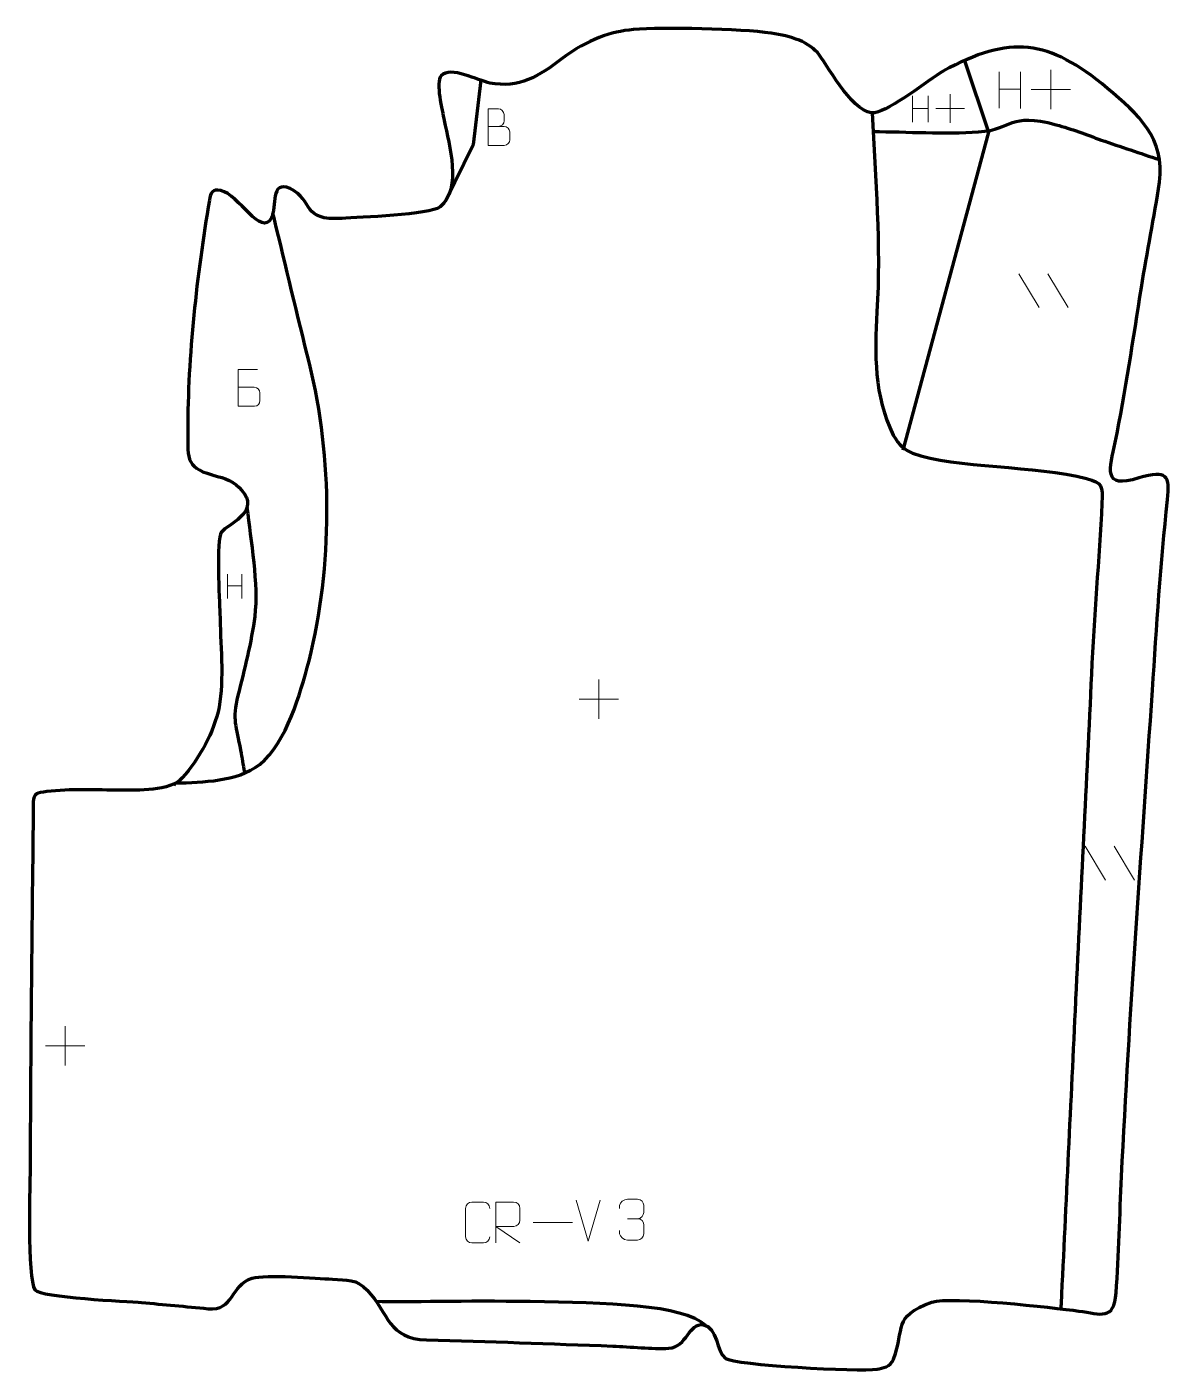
# Model space of a CAD drawing. Header units: millimetres. Extents: x -598 to 99, y -65 to 755.
import ezdxf

# ---------------------------------------------------------------- set-up
doc = ezdxf.new("R2010")
doc.units = ezdxf.units.MM
doc.header["$MEASUREMENT"] = 0
doc.layers.add('layer 1', color=7, linetype='Continuous')
doc.layers.add('layer 2', color=7, linetype='Continuous')

msp = doc.modelspace()

# ---------------------------------------------------------------- linework, layer by layer
at = {"layer": 'layer 1', "color": 142, "lineweight": 158}
for points, knots in [([(-26.6826, 734.7209), (-26.6826, 734.7209), (-12.0279, 691.0966), (-12.0279, 691.0966), (-12.0279, 691.0966), (-12.0279, 691.0966), (-64.1215, 497.2069), (-64.1215, 497.2069)], [0, 0, 0, 0, 0.33333333, 0.33333333, 0.33333333, 0.33333333, 1, 1, 1, 1]), ([(-321.5264, 722.7195), (-321.5264, 722.7195), (-326.0877, 683.3578), (-326.0877, 683.3578), (-326.0877, 683.3578), (-326.0877, 683.3578), (-343.0931, 649.0123), (-343.0931, 649.0123)], [0, 0, 0, 0, 0.33333333, 0.33333333, 0.33333333, 0.33333333, 1, 1, 1, 1]), ([(-82.9284, 702.793), (-80.9509, 662.422), (-77.5422, 622.0184), (-79.9463, 581.59), (-79.9463, 581.59), (-81.4977, 555.8325), (-81.7211, 530.2378), (-70.0911, 506.4626), (-70.0911, 506.4626), (-66.5756, 500.3182), (-62.7035, 497.1171), (-58.3618, 495.4022), (-58.3618, 495.4022), (-31.7561, 486.0129), (16.6578, 488.0698), (47.8836, 479.8779), (47.8836, 479.8779), (57.3418, 477.3965), (57.7427, 475.5648), (57.2035, 464.9707), (57.2035, 464.9707), (55.4427, 430.3739), (52.3911, 395.9971), (50.8257, 360.7478), (50.8257, 360.7478), (47.8165, 294.7403), (44.344, 228.7546), (41.1844, 162.7541), (41.1844, 162.7541), (41.1844, 162.7541), (41.1127, 161.2547), (41.1127, 161.2547), (41.1127, 161.2547), (38.1753, 99.7868), (35.2381, 38.3189), (32.3009, -23.149), (32.3009, -23.149), (32.3009, -23.149), (32.2293, -24.6475), (32.2293, -24.6475), (32.2293, -24.6475), (32.2293, -24.6475), (32.1536, -26.231), (32.1536, -26.231)], [0, 0, 0, 0, 0.08333333, 0.08333333, 0.08333333, 0.08333333, 0.16666667, 0.16666667, 0.16666667, 0.16666667, 0.25, 0.25, 0.25, 0.25, 0.33333333, 0.33333333, 0.33333333, 0.33333333, 0.41666667, 0.41666667, 0.41666667, 0.41666667, 0.5, 0.5, 0.5, 0.5, 0.58333333, 0.58333333, 0.58333333, 0.58333333, 0.66666667, 0.66666667, 0.66666667, 0.66666667, 0.75, 0.75, 0.75, 0.75, 0.83333333, 0.83333333, 0.83333333, 0.83333333, 1, 1, 1, 1]), ([(-82.3871, 691.5066), (-61.4703, 691.2906), (-38.6714, 689.8757), (-17.9805, 691.2255), (-17.9805, 691.2255), (3.6053, 692.6338), (-0.1297, 703.5348), (29.3796, 695.6067), (29.3796, 695.6067), (38.6497, 693.1162), (47.725, 689.5161), (56.7646, 686.2841), (56.7646, 686.2841), (68.5391, 682.1556), (80.5275, 678.2755), (92.3724, 674.3173)], [0, 0, 0, 0, 0.2, 0.2, 0.2, 0.2, 0.4, 0.4, 0.4, 0.4, 0.6, 0.6, 0.6, 0.6, 1, 1, 1, 1]), ([(-508.5831, 292.898), (-508.5831, 292.898), (-507.7637, 294.1728), (-507.7637, 294.1728), (-507.7637, 294.1728), (-490.1881, 295.1527), (-471.2014, 294.7668), (-456.2356, 305.631), (-456.2356, 305.631), (-439.3898, 319.8555), (-431.993, 348.0238), (-426.2105, 368.7176), (-426.2105, 368.7176), (-411.8685, 426.765), (-411.6426, 491.939), (-426.0466, 549.9999), (-426.0466, 549.9999), (-433.3756, 579.5424), (-440.3999, 609.164), (-447.544, 638.7519), (-447.544, 638.7519), (-447.544, 638.7519), (-448.2494, 641.6723), (-448.2494, 641.6723)], [0, 0, 0, 0, 0.14285714, 0.14285714, 0.14285714, 0.14285714, 0.28571429, 0.28571429, 0.28571429, 0.28571429, 0.42857143, 0.42857143, 0.42857143, 0.42857143, 0.57142857, 0.57142857, 0.57142857, 0.57142857, 0.71428571, 0.71428571, 0.71428571, 0.71428571, 1, 1, 1, 1]), ([(-464.091, 462.2359), (-461.8887, 442.3249), (-456.9572, 415.1996), (-459.3784, 395.884), (-459.3784, 395.884), (-461.2544, 380.9186), (-465.8507, 362.5221), (-469.604, 347.7412), (-469.604, 347.7412), (-473.3987, 332.8899), (-470.5968, 328.8599), (-468.0028, 314.2672), (-468.0028, 314.2672), (-467.2155, 309.8378), (-466.4326, 305.4077), (-465.647, 300.978)], [0, 0, 0, 0, 0.2, 0.2, 0.2, 0.2, 0.4, 0.4, 0.4, 0.4, 0.6, 0.6, 0.6, 0.6, 1, 1, 1, 1]), ([(-184.2526, -36.4468), (-198.372, -23.4175), (-245.4131, -22.6375), (-291.4126, -21.8532), (-291.4126, -21.8532), (-330.6654, -21.1839), (-367.18, -22.278), (-385.2412, -21.8428)], [0, 0, 0, 0, 0.33333333, 0.33333333, 0.33333333, 0.33333333, 1, 1, 1, 1])]:
    msp.add_open_spline(points, degree=3, knots=knots, dxfattribs=at)
at = {"layer": 'layer 2', "color": 242, "lineweight": 158}
msp.add_open_spline([(69.1742, 54.4569), (68.0578, 31.0756), (67.5658, 6.7018), (65.849, -16.5187), (65.849, -16.5187), (64.5869, -33.5898), (56.6623, -29.4614), (43.2, -27.5812), (43.2, -27.5812), (26.9416, -25.4826), (-34.2177, -18.3352), (-46.5707, -22.1807), (-46.5707, -22.1807), (-70.9692, -31.2413), (-62.5422, -37.9967), (-69.8537, -56.9168), (-69.8537, -56.9168), (-71.6946, -61.6808), (-76.7479, -62.3254), (-79.7769, -62.9537), (-79.7769, -62.9537), (-91.3727, -64.7927), (-166.6426, -60.4454), (-172.3371, -56.4285), (-172.3371, -56.4285), (-177.644, -52.6848), (-177.3063, -37.3661), (-185.9556, -35.9473), (-185.9556, -35.9473), (-194.3037, -34.5778), (-195.9559, -49.4306), (-206.7834, -50.2467), (-206.7834, -50.2467), (-217.0837, -50.8341), (-230.3487, -49.2962), (-241.1098, -48.9063), (-241.1098, -48.9063), (-278.854, -47.5383), (-316.8686, -46.0735), (-354.6096, -45.1321), (-354.6096, -45.1321), (-378.162, -44.5446), (-377.5121, -29.0751), (-390.845, -14.7803), (-390.845, -14.7803), (-397.2022, -7.9645), (-403.2367, -8.8264), (-412.0492, -8.1717), (-412.0492, -8.1717), (-421.7282, -7.4526), (-452.6802, -5.2768), (-460.9355, -7.4548), (-460.9355, -7.4548), (-474.2264, -11.701), (-471.9162, -27.7058), (-487.8592, -26.1446), (-487.8592, -26.1446), (-501.3643, -24.8221), (-514.8476, -23.6108), (-528.3576, -22.3639), (-528.3576, -22.3639), (-537.3577, -21.6983), (-590.1225, -19.3378), (-593.4304, -14.659), (-593.4304, -14.659), (-598.291, -7.7841), (-596.3665, 51.2719), (-596.2939, 63.4425), (-596.2939, 63.4425), (-596.0297, 136.5005), (-595.2158, 209.5513), (-594.3696, 282.6043), (-594.3696, 282.6043), (-594.3025, 288.391), (-592.0843, 288.3101), (-586.1784, 289.0655), (-586.1784, 289.0655), (-572.1164, 290.864), (-555.5951, 290.048), (-541.2924, 289.9271), (-541.2924, 289.9271), (-530.8958, 289.9602), (-510.9127, 289.0645), (-503.5536, 297.4374), (-503.5536, 297.4374), (-493.4581, 308.9238), (-484.0147, 325.3657), (-481.109, 340.5572), (-481.109, 340.5572), (-477.9633, 357.0031), (-480.3881, 380.6392), (-480.5939, 397.8548), (-480.5939, 397.8548), (-480.871, 405.3925), (-483.0274, 443.0719), (-479.7597, 447.1091), (-479.7597, 447.1091), (-475.3869, 452.5118), (-457.9291, 458.6371), (-465.6468, 470.5341), (-465.6468, 470.5341), (-469.5577, 476.5628), (-475.3027, 479.5005), (-481.9915, 481.2251), (-481.9915, 481.2251), (-501.4964, 486.2543), (-500.2328, 490.9155), (-500.2402, 508.6872), (-500.2402, 508.6872), (-500.2191, 554.7563), (-494.7188, 604.2513), (-486.9944, 649.6846), (-486.9944, 649.6846), (-486.2146, 654.0005), (-485.3364, 656.6948), (-480.1075, 655.526), (-480.1075, 655.526), (-468.9722, 653.037), (-455.3096, 626.608), (-449.1317, 638.9288), (-449.1317, 638.9288), (-445.9642, 645.2458), (-450.0501, 662.122), (-437.8098, 656.7516), (-437.8098, 656.7516), (-422.7984, 649.0943), (-431.2162, 636.8657), (-406.0232, 638.519), (-406.0232, 638.519), (-395.7171, 639.1495), (-352.4411, 640.8099), (-346.3351, 645.4578), (-346.3351, 645.4578), (-332.7182, 656.9799), (-340.9685, 683.0378), (-343.8015, 698.0981), (-343.8015, 698.0981), (-344.9867, 704.3986), (-349.3367, 721.2796), (-345.6773, 725.4435), (-345.6773, 725.4435), (-340.1437, 731.7401), (-323.0741, 722.4177), (-315.9734, 721.0258), (-315.9734, 721.0258), (-298.3698, 717.5754), (-285.7816, 725.3063), (-272.4732, 735.6628), (-272.4732, 735.6628), (-255.7926, 747.9638), (-242.3742, 752.3304), (-228.4685, 753.5999), (-228.4685, 753.5999), (-210.4534, 755.2445), (-163.2395, 754.1247), (-144.5754, 751.4146), (-144.5754, 751.4146), (-132.4002, 749.6467), (-120.8052, 746.0718), (-115.1683, 738.1515), (-115.1683, 738.1515), (-109.0601, 729.569), (-93.067, 700.7617), (-81.1758, 702.8906), (-81.1758, 702.8906), (-72.0229, 704.5293), (-48.7718, 722.3858), (-39.6789, 728.3591), (-39.6789, 728.3591), (1.6568, 750.3342), (24.1722, 747.982), (60.6696, 717.7671), (60.6696, 717.7671), (79.1846, 701.9575), (96.1015, 687.2174), (92.2733, 660.5329), (92.2733, 660.5329), (89.2193, 639.2441), (84.6191, 617.9145), (81.3031, 596.4801), (81.3031, 596.4801), (76.4579, 565.1865), (71.5019, 532.8498), (65.2933, 501.8413), (65.2933, 501.8413), (62.0358, 486.4605), (56.9659, 472.9775), (79.76, 480.2727), (79.76, 480.2727), (97.2509, 485.6102), (98.775, 481.3033), (97.2008, 467.0741), (97.2008, 467.0741), (92.8539, 427.7671), (90.6741, 390.1633), (87.9833, 350.82), (87.9833, 350.82), (81.374, 252.107), (73.9275, 153.29), (69.1742, 54.4569)], degree=3, knots=[0, 0, 0, 0, 0.01960784, 0.01960784, 0.01960784, 0.01960784, 0.03921569, 0.03921569, 0.03921569, 0.03921569, 0.05882353, 0.05882353, 0.05882353, 0.05882353, 0.07843137, 0.07843137, 0.07843137, 0.07843137, 0.09803922, 0.09803922, 0.09803922, 0.09803922, 0.11764706, 0.11764706, 0.11764706, 0.11764706, 0.1372549, 0.1372549, 0.1372549, 0.1372549, 0.15686275, 0.15686275, 0.15686275, 0.15686275, 0.17647059, 0.17647059, 0.17647059, 0.17647059, 0.19607843, 0.19607843, 0.19607843, 0.19607843, 0.21568627, 0.21568627, 0.21568627, 0.21568627, 0.23529412, 0.23529412, 0.23529412, 0.23529412, 0.25490196, 0.25490196, 0.25490196, 0.25490196, 0.2745098, 0.2745098, 0.2745098, 0.2745098, 0.29411765, 0.29411765, 0.29411765, 0.29411765, 0.31372549, 0.31372549, 0.31372549, 0.31372549, 0.33333333, 0.33333333, 0.33333333, 0.33333333, 0.35294118, 0.35294118, 0.35294118, 0.35294118, 0.37254902, 0.37254902, 0.37254902, 0.37254902, 0.39215686, 0.39215686, 0.39215686, 0.39215686, 0.41176471, 0.41176471, 0.41176471, 0.41176471, 0.43137255, 0.43137255, 0.43137255, 0.43137255, 0.45098039, 0.45098039, 0.45098039, 0.45098039, 0.47058824, 0.47058824, 0.47058824, 0.47058824, 0.49019608, 0.49019608, 0.49019608, 0.49019608, 0.50980392, 0.50980392, 0.50980392, 0.50980392, 0.52941176, 0.52941176, 0.52941176, 0.52941176, 0.54901961, 0.54901961, 0.54901961, 0.54901961, 0.56862745, 0.56862745, 0.56862745, 0.56862745, 0.58823529, 0.58823529, 0.58823529, 0.58823529, 0.60784314, 0.60784314, 0.60784314, 0.60784314, 0.62745098, 0.62745098, 0.62745098, 0.62745098, 0.64705882, 0.64705882, 0.64705882, 0.64705882, 0.66666667, 0.66666667, 0.66666667, 0.66666667, 0.68627451, 0.68627451, 0.68627451, 0.68627451, 0.70588235, 0.70588235, 0.70588235, 0.70588235, 0.7254902, 0.7254902, 0.7254902, 0.7254902, 0.74509804, 0.74509804, 0.74509804, 0.74509804, 0.76470588, 0.76470588, 0.76470588, 0.76470588, 0.78431373, 0.78431373, 0.78431373, 0.78431373, 0.80392157, 0.80392157, 0.80392157, 0.80392157, 0.82352941, 0.82352941, 0.82352941, 0.82352941, 0.84313725, 0.84313725, 0.84313725, 0.84313725, 0.8627451, 0.8627451, 0.8627451, 0.8627451, 0.88235294, 0.88235294, 0.88235294, 0.88235294, 0.90196078, 0.90196078, 0.90196078, 0.90196078, 0.92156863, 0.92156863, 0.92156863, 0.92156863, 0.94117647, 0.94117647, 0.94117647, 0.94117647, 0.96078431, 0.96078431, 0.96078431, 0.96078431, 1, 1, 1, 1], dxfattribs=at)
at = {"layer": 'layer 2', "color": 250, "lineweight": 9}
for points in [[(-5.5139, 727.8915), (-5.5139, 727.8915), (-5.5139, 705.6988), (-5.5139, 705.6988)], [(7.6018, 727.8915), (7.6018, 727.8915), (7.6018, 705.5412), (7.6018, 705.5412)], [(26.1486, 729.1593), (26.1486, 729.1593), (26.1486, 705.1814), (26.1486, 705.1814)], [(-35.3526, 714.2249), (-35.3526, 714.2249), (-35.3526, 696.8326), (-35.3526, 696.8326)], [(-5.4964, 717.2491), (-5.4964, 717.2491), (7.6018, 717.2491), (7.6018, 717.2491)], [(14.1597, 717.1703), (14.1597, 717.1703), (38.1376, 717.1703), (38.1376, 717.1703)], [(-58.3189, 713.3053), (-58.3189, 713.3053), (-58.3189, 697.2079), (-58.3189, 697.2079)], [(-58.3062, 705.5859), (-58.3062, 705.5859), (-48.8055, 705.5859), (-48.8055, 705.5859)], [(-48.8055, 713.3053), (-48.8055, 713.3053), (-48.8055, 697.0936), (-48.8055, 697.0936)], [(-44.0487, 705.5287), (-44.0487, 705.5287), (-26.6564, 705.5287), (-26.6564, 705.5287)], [(6.5663, 604.6758), (6.5663, 604.6758), (18.9306, 584.1315), (18.9306, 584.1315)], [(24.2962, 604.6758), (24.2962, 604.6758), (36.6605, 584.1315), (36.6605, 584.1315)], [(-475.9575, 421.5327), (-475.9575, 421.5327), (-475.9575, 406.8405), (-475.9575, 406.8405)], [(-467.2745, 421.5327), (-467.2745, 421.5327), (-467.2745, 406.7361), (-467.2745, 406.7361)], [(-475.9459, 414.4871), (-475.9459, 414.4871), (-467.2745, 414.4871), (-467.2745, 414.4871)], [(-249.5275, 357.4789), (-249.5275, 357.4789), (-249.5275, 333.501), (-249.5275, 333.501)], [(-261.5164, 345.4899), (-261.5164, 345.4899), (-237.5385, 345.4899), (-237.5385, 345.4899)], [(46.9555, 255.7175), (46.9555, 255.7175), (59.3198, 235.1732), (59.3198, 235.1732)], [(64.6854, 255.7175), (64.6854, 255.7175), (77.0497, 235.1732), (77.0497, 235.1732)], [(-574.9799, 146.0175), (-574.9799, 146.0175), (-574.9799, 122.0396), (-574.9799, 122.0396)], [(-586.9688, 134.0285), (-586.9688, 134.0285), (-562.9909, 134.0285), (-562.9909, 134.0285)], [(-256.1384, 15.0826), (-256.1384, 15.0826), (-263.4602, 40.0362), (-263.4602, 40.0362)], [(-248.8165, 40.0362), (-248.8165, 40.0362), (-256.1383, 15.0826), (-256.1383, 15.0826)], [(-289.5763, 26.4305), (-289.5763, 26.4305), (-265.5983, 26.4305), (-265.5983, 26.4305)], [(-232.1432, 28.6883), (-232.1432, 28.6883), (-225.9468, 28.6883), (-225.9468, 28.6883)]]:
    msp.add_open_spline(points, degree=3, dxfattribs=at)
for points, knots in [([(-317.1276, 694.5924), (-313.8686, 694.5928), (-310.6092, 694.5928), (-307.3495, 694.5924), (-307.3495, 694.5924), (-305.5802, 694.5769), (-303.8573, 693.0219), (-303.8573, 691.1861), (-303.8573, 691.1861), (-303.8576, 690.1753), (-303.8576, 687.444), (-303.8573, 686.4329), (-303.8573, 686.4329), (-303.8414, 684.7688), (-305.2227, 682.965), (-307.3021, 682.9802), (-307.3021, 682.9802), (-310.5621, 682.9805), (-313.8218, 682.9805), (-317.0811, 682.9802), (-317.0811, 682.9802), (-317.0811, 690.4306), (-317.0811, 697.8807), (-317.0811, 705.3305), (-317.0811, 705.3305), (-314.955, 705.3305), (-312.8286, 705.3305), (-310.7021, 705.3305), (-310.7021, 705.3305), (-309.1966, 705.3463), (-307.3186, 703.6351), (-307.3027, 701.8774), (-307.3027, 701.8774), (-307.3031, 700.0268), (-307.3031, 699.8961), (-307.3027, 698.0452), (-307.3027, 698.0452), (-307.2873, 696.1946), (-308.9482, 694.5769), (-310.7486, 694.5924)], [0, 0, 0, 0, 0.09090909, 0.09090909, 0.09090909, 0.09090909, 0.18181818, 0.18181818, 0.18181818, 0.18181818, 0.27272727, 0.27272727, 0.27272727, 0.27272727, 0.36363636, 0.36363636, 0.36363636, 0.36363636, 0.45454545, 0.45454545, 0.45454545, 0.45454545, 0.54545455, 0.54545455, 0.54545455, 0.54545455, 0.63636364, 0.63636364, 0.63636364, 0.63636364, 0.72727273, 0.72727273, 0.72727273, 0.72727273, 0.81818182, 0.81818182, 0.81818182, 0.81818182, 1, 1, 1, 1]), ([(-469.4314, 535.574), (-466.1724, 535.5744), (-462.9131, 535.5744), (-459.6534, 535.574), (-459.6534, 535.574), (-457.884, 535.5585), (-456.1611, 534.0035), (-456.1611, 532.1677), (-456.1611, 532.1677), (-456.1615, 531.1569), (-456.1615, 528.4256), (-456.1611, 527.4145), (-456.1611, 527.4145), (-456.1453, 525.7504), (-457.5266, 523.9466), (-459.6059, 523.9618), (-459.6059, 523.9618), (-462.8659, 523.9621), (-466.1256, 523.9621), (-469.385, 523.9618), (-469.385, 523.9618), (-469.385, 531.4122), (-469.385, 538.8623), (-469.385, 546.3121), (-469.385, 546.3121), (-467.2589, 546.3121), (-459.7872, 546.3121), (-457.6608, 546.3121)], [0, 0, 0, 0, 0.125, 0.125, 0.125, 0.125, 0.25, 0.25, 0.25, 0.25, 0.375, 0.375, 0.375, 0.375, 0.5, 0.5, 0.5, 0.5, 0.625, 0.625, 0.625, 0.625, 0.75, 0.75, 0.75, 0.75, 1, 1, 1, 1]), ([(-316.0039, 17.7209), (-316.1437, 15.3975), (-317.8209, 13.9179), (-319.9686, 13.9071), (-319.9686, 13.9071), (-322.3005, 13.9075), (-324.6324, 13.9075), (-326.9639, 13.9071), (-326.9639, 13.9071), (-328.8889, 13.8017), (-330.861, 15.6862), (-330.8498, 17.7035), (-330.8498, 17.7035), (-330.8494, 23.4736), (-330.8494, 29.2433), (-330.8498, 35.0126), (-330.8498, 35.0126), (-330.8456, 37.1507), (-329.0989, 38.8699), (-326.9465, 38.8564), (-326.9465, 38.8564), (-324.6208, 38.8564), (-322.2947, 38.8564), (-319.9686, 38.8564), (-319.9686, 38.8564), (-318.022, 38.8919), (-316.0306, 37.4004), (-316.0039, 34.9628)], [0, 0, 0, 0, 0.125, 0.125, 0.125, 0.125, 0.25, 0.25, 0.25, 0.25, 0.375, 0.375, 0.375, 0.375, 0.5, 0.5, 0.5, 0.5, 0.625, 0.625, 0.625, 0.625, 0.75, 0.75, 0.75, 0.75, 1, 1, 1, 1]), ([(-312.3002, 13.9066), (-312.3002, 13.9066), (-312.3002, 38.8601), (-312.3002, 38.8601), (-312.3002, 38.8601), (-308.7054, 38.8601), (-305.1099, 38.8601), (-301.5147, 38.8601), (-301.5147, 38.8601), (-299.1894, 38.8224), (-297.6321, 37.3324), (-297.6362, 34.966), (-297.6362, 34.966), (-297.6366, 32.9305), (-297.6366, 29.8711), (-297.6362, 27.8351), (-297.6362, 27.8351), (-297.6427, 25.9596), (-299.455, 24.0178), (-301.4645, 23.9987), (-301.4645, 23.9987), (-301.4645, 23.9987), (-312.3002, 23.9987), (-312.3002, 23.9987), (-312.3002, 23.9987), (-312.3002, 23.9987), (-297.6455, 13.9066), (-297.6455, 13.9066)], [0, 0, 0, 0, 0.125, 0.125, 0.125, 0.125, 0.25, 0.25, 0.25, 0.25, 0.375, 0.375, 0.375, 0.375, 0.5, 0.5, 0.5, 0.5, 0.625, 0.625, 0.625, 0.625, 0.75, 0.75, 0.75, 0.75, 1, 1, 1, 1]), ([(-236.8529, 34.9335), (-236.8529, 34.9335), (-236.8529, 36.7907), (-236.8529, 36.7907), (-236.8529, 36.7907), (-236.8672, 38.5326), (-234.2027, 40.6507), (-232.1436, 40.628), (-232.1436, 40.628), (-230.0795, 40.628), (-228.0155, 40.628), (-225.9518, 40.628), (-225.9518, 40.628), (-223.7573, 40.6368), (-222.159, 38.79), (-222.1146, 36.8779), (-222.1146, 36.8779), (-222.115, 35.4428), (-222.115, 34.0077), (-222.1146, 32.5722), (-222.1146, 32.5722), (-222.1632, 30.9187), (-223.7658, 28.6887), (-225.9641, 28.6987), (-225.9641, 28.6987), (-223.7604, 28.6875), (-222.1524, 26.8843), (-222.0984, 24.8248), (-222.0984, 24.8248), (-222.0988, 23.0401), (-222.0988, 21.2554), (-222.0984, 19.4703), (-222.0984, 19.4703), (-222.0883, 17.4089), (-224.1432, 15.6458), (-225.9641, 15.6539), (-225.9641, 15.6539), (-228.0294, 15.6542), (-230.0946, 15.6542), (-232.1602, 15.6539), (-232.1602, 15.6539), (-234.3288, 15.6654), (-236.8598, 18.0656), (-236.8784, 19.5274), (-236.8784, 19.5274), (-236.8784, 19.5274), (-236.8784, 21.436), (-236.8784, 21.436)], [0, 0, 0, 0, 0.07692308, 0.07692308, 0.07692308, 0.07692308, 0.15384615, 0.15384615, 0.15384615, 0.15384615, 0.23076923, 0.23076923, 0.23076923, 0.23076923, 0.30769231, 0.30769231, 0.30769231, 0.30769231, 0.38461538, 0.38461538, 0.38461538, 0.38461538, 0.46153846, 0.46153846, 0.46153846, 0.46153846, 0.53846154, 0.53846154, 0.53846154, 0.53846154, 0.61538462, 0.61538462, 0.61538462, 0.61538462, 0.69230769, 0.69230769, 0.69230769, 0.69230769, 0.76923077, 0.76923077, 0.76923077, 0.76923077, 0.84615385, 0.84615385, 0.84615385, 0.84615385, 1, 1, 1, 1])]:
    msp.add_open_spline(points, degree=3, knots=knots, dxfattribs=at)

doc.saveas('drawing.dxf')
